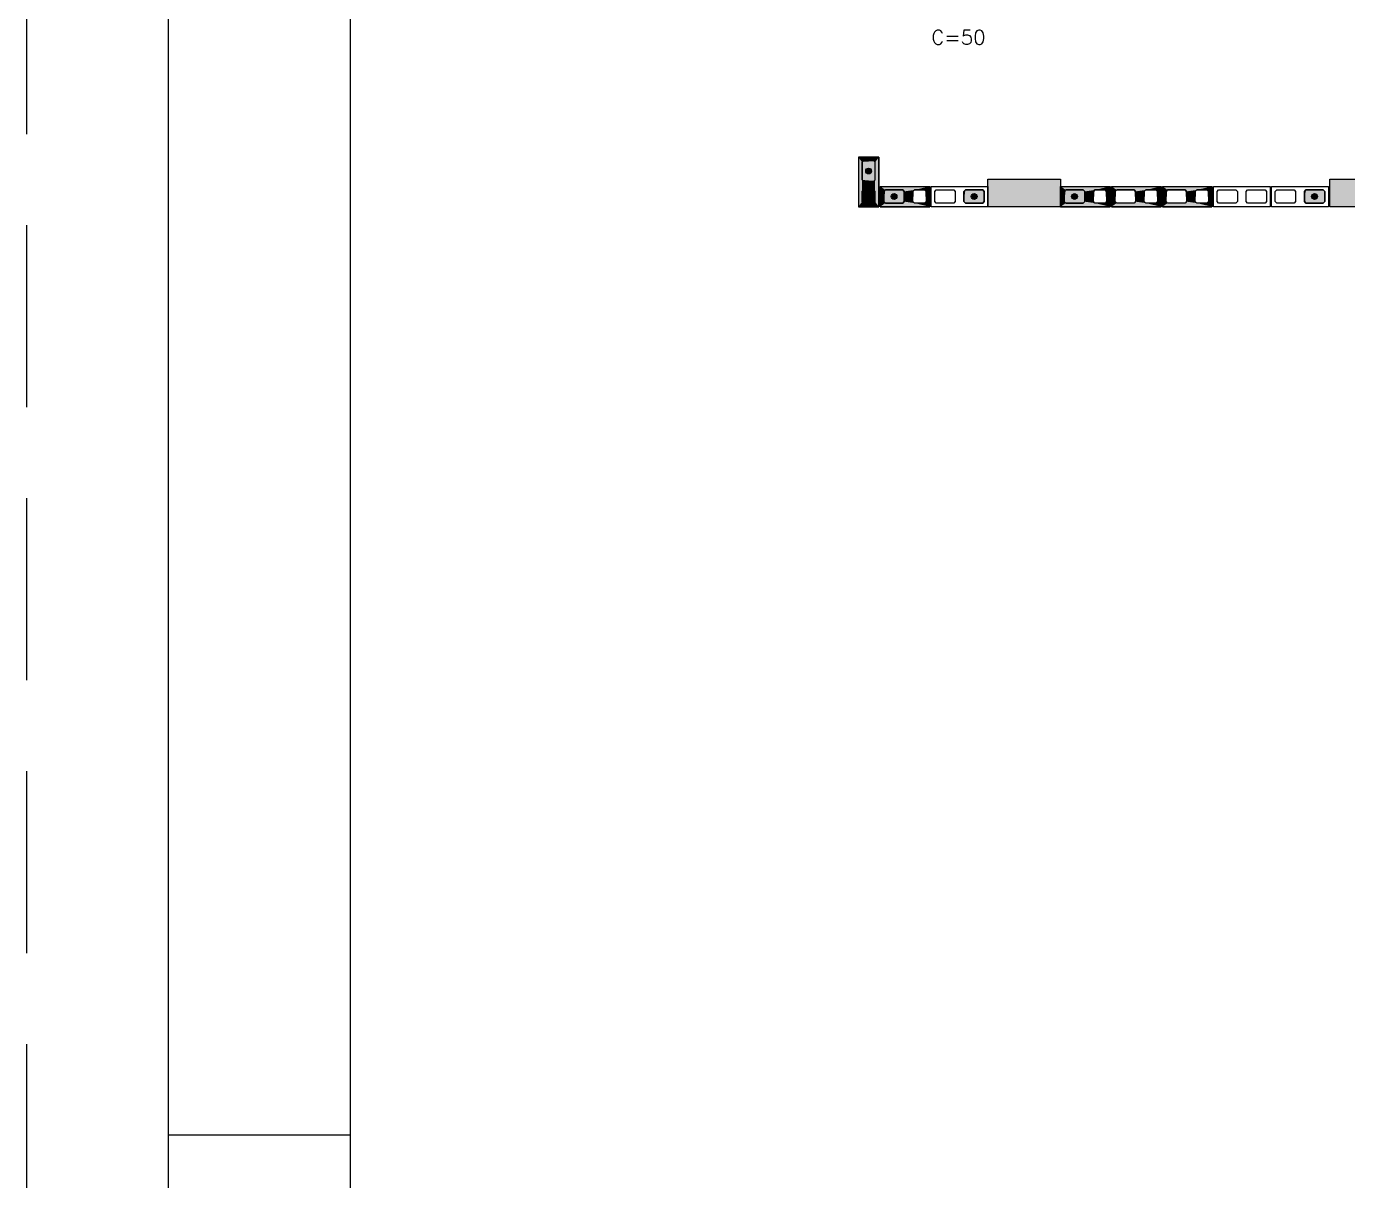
# Model space of a CAD drawing. Extents: x -1.9 to 86, y -1.5 to 61.
# Drawn here: x -1.95 to 16.21, y 29.08 to 44.93 of the extents above; entities that cross this region are included whole.
import ezdxf

# ---------------------------------------------------------------- set-up
doc = ezdxf.new("R2010")
doc.units = 0
doc.header["$MEASUREMENT"] = 0
doc.linetypes.add('HIDDEN', pattern=[0.375, 0.25, -0.125])
doc.layers.get('0').update_dxf_attribs({"linetype": 'CONTINUOUS'})
doc.layers.get('Defpoints').update_dxf_attribs({"linetype": 'CONTINUOUS'})
for name, color, linetype in [('ARQ_FOLHA', 7, 'CONTINUOUS'), ('PENA_01', 1, 'CONTINUOUS'), ('PENA_02', 2, 'CONTINUOUS'), ('PENA_03', 3, 'CONTINUOUS'), ('PENA_11', 252, 'CONTINUOUS'), ('PENA_21', 100, 'CONTINUOUS')]:
    doc.layers.add(name, color=color, linetype=linetype)
doc.styles.get("Standard").update_dxf_attribs({"font": 'ROMANS.SHX'})

# ---------------------------------------------------------------- blocks, each defined once
blk = doc.blocks.new('FOLHA A1 - 841 X 594')
at = {"layer": 'ARQ_FOLHA', "color": 1}
blk.add_line((-816, 297), (-841, 297), dxfattribs=at)
for points in [[(-841, 0), (0, 0), (0, 594), (-841, 594)], [(-816, 10), (-10, 10), (-10, 584), (-816, 584)]]:
    blk.add_lwpolyline(points, close=True, dxfattribs=at)
at = {"layer": 'Defpoints', "color": 8, "linetype": 'HIDDEN', "ltscale": 100}
blk.add_lwpolyline([(-860.5, 609.5), (-860.5, -15.5), (19.5, -15.5), (19.5, 609.5)], close=True, dxfattribs=at)
blk = doc.blocks.new('*U24')
blk.add_blockref('FOLHA A1 - 841 X 594', (0, 0))

msp = doc.modelspace()

# ---------------------------------------------------------------- linework, layer by layer
at = {"layer": 'PENA_01', "linetype": 'Continuous'}
for points in [[(9.717, 42.825), (9.717, 43.065), (9.697, 43.085), (9.557, 43.085), (9.537, 43.065), (9.537, 42.825), (9.557, 42.805), (9.697, 42.805), (9.717, 42.825)], [(9.717, 42.525), (9.717, 42.665), (9.697, 42.685), (9.557, 42.685), (9.537, 42.665), (9.537, 42.525), (9.557, 42.505), (9.697, 42.505), (9.717, 42.525)], [(10.097, 42.505), (9.857, 42.505), (9.837, 42.525), (9.837, 42.665), (9.857, 42.685), (10.097, 42.685), (10.117, 42.665), (10.117, 42.525), (10.097, 42.505)], [(10.397, 42.505), (10.257, 42.505), (10.237, 42.525), (10.237, 42.665), (10.257, 42.685), (10.397, 42.685), (10.417, 42.665), (10.417, 42.525), (10.397, 42.505)], [(10.537, 42.665), (10.557, 42.685), (10.797, 42.685), (10.817, 42.665), (10.817, 42.525), (10.797, 42.505), (10.557, 42.505), (10.537, 42.525), (10.537, 42.665)], [(10.937, 42.665), (10.957, 42.685), (11.197, 42.685), (11.217, 42.665), (11.217, 42.525), (11.197, 42.505), (10.957, 42.505), (10.937, 42.525), (10.937, 42.665)], [(12.577, 42.505), (12.337, 42.505), (12.317, 42.525), (12.317, 42.665), (12.337, 42.685), (12.577, 42.685), (12.597, 42.665), (12.597, 42.525), (12.577, 42.505)], [(12.877, 42.505), (12.737, 42.505), (12.717, 42.525), (12.717, 42.665), (12.737, 42.685), (12.877, 42.685), (12.897, 42.665), (12.897, 42.525), (12.877, 42.505)], [(13.277, 42.505), (13.037, 42.505), (13.017, 42.525), (13.017, 42.665), (13.037, 42.685), (13.277, 42.685), (13.297, 42.665), (13.297, 42.525), (13.277, 42.505)], [(13.577, 42.505), (13.437, 42.505), (13.417, 42.525), (13.417, 42.665), (13.437, 42.685), (13.577, 42.685), (13.597, 42.665), (13.597, 42.525), (13.577, 42.505)], [(13.977, 42.505), (13.737, 42.505), (13.717, 42.525), (13.717, 42.665), (13.737, 42.685), (13.977, 42.685), (13.997, 42.665), (13.997, 42.525), (13.977, 42.505)], [(14.277, 42.505), (14.137, 42.505), (14.117, 42.525), (14.117, 42.665), (14.137, 42.685), (14.277, 42.685), (14.297, 42.665), (14.297, 42.525), (14.277, 42.505)], [(14.417, 42.665), (14.437, 42.685), (14.677, 42.685), (14.697, 42.665), (14.697, 42.525), (14.677, 42.505), (14.437, 42.505), (14.417, 42.525), (14.417, 42.665)], [(14.817, 42.665), (14.837, 42.685), (15.077, 42.685), (15.097, 42.665), (15.097, 42.525), (15.077, 42.505), (14.837, 42.505), (14.817, 42.525), (14.817, 42.665)], [(15.217, 42.665), (15.237, 42.685), (15.477, 42.685), (15.497, 42.665), (15.497, 42.525), (15.477, 42.505), (15.237, 42.505), (15.217, 42.525), (15.217, 42.665)], [(15.617, 42.665), (15.637, 42.685), (15.877, 42.685), (15.897, 42.665), (15.897, 42.525), (15.877, 42.505), (15.637, 42.505), (15.617, 42.525), (15.617, 42.665)]]:
    msp.add_lwpolyline(points, dxfattribs=at)
at = {"layer": 'PENA_02', "linetype": 'Continuous'}
for points in [[(9.767, 42.455), (9.767, 43.135), (9.487, 43.135), (9.487, 42.455), (9.767, 42.455)], [(10.467, 42.455), (9.787, 42.455), (9.787, 42.735), (10.467, 42.735), (10.467, 42.455)], [(10.487, 42.735), (11.267, 42.735), (11.267, 42.455), (10.487, 42.455), (10.487, 42.735)], [(12.267, 42.835), (12.267, 42.455), (11.267, 42.455), (11.267, 42.835), (12.267, 42.835)], [(12.947, 42.455), (12.267, 42.455), (12.267, 42.735), (12.947, 42.735), (12.947, 42.455)], [(13.647, 42.455), (12.967, 42.455), (12.967, 42.735), (13.647, 42.735), (13.647, 42.455)], [(14.347, 42.455), (13.667, 42.455), (13.667, 42.735), (14.347, 42.735), (14.347, 42.455)], [(14.367, 42.735), (15.147, 42.735), (15.147, 42.455), (14.367, 42.455), (14.367, 42.735)], [(15.167, 42.735), (15.947, 42.735), (15.947, 42.455), (15.167, 42.455), (15.167, 42.735)], [(16.967, 42.835), (16.967, 42.455), (15.967, 42.455), (15.967, 42.835), (16.967, 42.835)]]:
    msp.add_lwpolyline(points, dxfattribs=at)
at = {"layer": 'PENA_03', "linetype": 'Continuous'}
for points in [[(9.697, 42.805), (9.717, 42.825), (9.717, 43.065), (9.697, 43.085), (9.557, 43.085), (9.537, 43.065), (9.537, 42.825), (9.557, 42.805), (9.697, 42.805)], [(9.537, 42.525), (9.557, 42.505), (9.697, 42.505), (9.717, 42.525), (9.717, 42.665), (9.697, 42.685), (9.557, 42.685), (9.537, 42.665), (9.537, 42.525)], [(9.837, 42.525), (9.857, 42.505), (10.097, 42.505), (10.117, 42.525), (10.117, 42.665), (10.097, 42.685), (9.857, 42.685), (9.837, 42.665), (9.837, 42.525)], [(10.937, 42.525), (10.957, 42.505), (11.197, 42.505), (11.217, 42.525), (11.217, 42.665), (11.197, 42.685), (10.957, 42.685), (10.937, 42.665), (10.937, 42.525)], [(12.317, 42.525), (12.337, 42.505), (12.577, 42.505), (12.597, 42.525), (12.597, 42.665), (12.577, 42.685), (12.337, 42.685), (12.317, 42.665), (12.317, 42.525)], [(15.617, 42.525), (15.637, 42.505), (15.877, 42.505), (15.897, 42.525), (15.897, 42.665), (15.877, 42.685), (15.637, 42.685), (15.617, 42.665), (15.617, 42.525)]]:
    msp.add_lwpolyline(points, dxfattribs=at)
for centre in [(9.627, 42.945), (9.627, 42.595), (9.977, 42.595), (11.077, 42.595), (12.457, 42.595), (15.757, 42.595)]:
    msp.add_circle(centre, 0.04, dxfattribs=at)
for points in [[(9.667, 42.945), (9.607, 42.979), (9.589, 42.958)], [(9.667, 42.945), (9.589, 42.958), (9.589, 42.931)], [(9.667, 42.945), (9.589, 42.931), (9.607, 42.91)], [(9.667, 42.945), (9.634, 42.984), (9.607, 42.979)], [(9.667, 42.945), (9.607, 42.91), (9.634, 42.905)], [(9.667, 42.945), (9.657, 42.97), (9.634, 42.984)], [(9.667, 42.945), (9.634, 42.905), (9.657, 42.919)], [(9.667, 42.945), (9.657, 42.919), (9.667, 42.945)], [(9.667, 42.595), (9.607, 42.629), (9.589, 42.608)], [(9.667, 42.595), (9.589, 42.608), (9.589, 42.581)], [(9.667, 42.595), (9.589, 42.581), (9.607, 42.56)], [(9.667, 42.595), (9.634, 42.634), (9.607, 42.629)], [(9.667, 42.595), (9.607, 42.56), (9.634, 42.555)], [(9.667, 42.595), (9.657, 42.62), (9.634, 42.634)], [(9.667, 42.595), (9.634, 42.555), (9.657, 42.569)], [(9.667, 42.595), (9.657, 42.569), (9.667, 42.595)], [(10.017, 42.595), (9.957, 42.629), (9.939, 42.608)], [(10.017, 42.595), (9.939, 42.608), (9.939, 42.581)], [(10.017, 42.595), (9.939, 42.581), (9.957, 42.56)], [(10.017, 42.595), (9.984, 42.634), (9.957, 42.629)], [(10.017, 42.595), (9.957, 42.56), (9.984, 42.555)], [(10.017, 42.595), (10.007, 42.62), (9.984, 42.634)], [(10.017, 42.595), (9.984, 42.555), (10.007, 42.569)], [(10.017, 42.595), (10.007, 42.569), (10.017, 42.595)], [(11.117, 42.595), (11.057, 42.629), (11.039, 42.608)], [(11.117, 42.595), (11.039, 42.608), (11.039, 42.581)], [(11.117, 42.595), (11.039, 42.581), (11.057, 42.56)], [(11.117, 42.595), (11.084, 42.634), (11.057, 42.629)], [(11.117, 42.595), (11.057, 42.56), (11.084, 42.555)], [(11.117, 42.595), (11.107, 42.62), (11.084, 42.634)], [(11.117, 42.595), (11.084, 42.555), (11.107, 42.569)], [(11.117, 42.595), (11.107, 42.569), (11.117, 42.595)], [(12.497, 42.595), (12.437, 42.629), (12.419, 42.608)], [(12.497, 42.595), (12.419, 42.608), (12.419, 42.581)], [(12.497, 42.595), (12.419, 42.581), (12.437, 42.56)], [(12.497, 42.595), (12.464, 42.634), (12.437, 42.629)], [(12.497, 42.595), (12.437, 42.56), (12.464, 42.555)], [(12.497, 42.595), (12.487, 42.62), (12.464, 42.634)], [(12.497, 42.595), (12.464, 42.555), (12.487, 42.569)], [(12.497, 42.595), (12.487, 42.569), (12.497, 42.595)], [(15.797, 42.595), (15.737, 42.629), (15.719, 42.608)], [(15.797, 42.595), (15.719, 42.608), (15.719, 42.581)], [(15.797, 42.595), (15.719, 42.581), (15.737, 42.56)], [(15.797, 42.595), (15.764, 42.634), (15.737, 42.629)], [(15.797, 42.595), (15.737, 42.56), (15.764, 42.555)], [(15.797, 42.595), (15.787, 42.62), (15.764, 42.634)], [(15.797, 42.595), (15.764, 42.555), (15.787, 42.569)], [(15.797, 42.595), (15.787, 42.569), (15.797, 42.595)]]:
    msp.add_solid(points, dxfattribs=at)
at = {"layer": 'PENA_11', "linetype": 'Continuous'}
for points in [[(9.697, 42.805), (9.557, 43.085), (9.537, 43.065)], [(9.697, 42.805), (9.537, 43.065), (9.537, 42.825)], [(9.697, 42.805), (9.697, 43.085), (9.557, 43.085)], [(9.697, 42.805), (9.717, 43.065), (9.697, 43.085)], [(9.697, 42.805), (9.717, 42.825), (9.717, 43.065)], [(9.697, 42.805), (9.537, 42.825), (9.557, 42.805)], [(9.537, 42.525), (9.717, 42.665), (9.697, 42.685)], [(9.537, 42.525), (9.697, 42.685), (9.557, 42.685)], [(9.537, 42.525), (9.557, 42.685), (9.537, 42.665)], [(9.697, 42.805), (9.557, 42.805), (9.697, 42.805)], [(9.837, 42.525), (10.117, 42.665), (10.097, 42.685)], [(9.837, 42.525), (10.097, 42.685), (9.857, 42.685)], [(9.837, 42.525), (9.857, 42.685), (9.837, 42.665)], [(10.937, 42.525), (11.217, 42.665), (11.197, 42.685)], [(10.937, 42.525), (11.197, 42.685), (10.957, 42.685)], [(10.937, 42.525), (10.957, 42.685), (10.937, 42.665)], [(12.267, 42.835), (12.267, 42.455), (11.267, 42.455)], [(12.267, 42.835), (11.267, 42.455), (11.267, 42.835)], [(12.267, 42.835), (11.267, 42.835), (12.267, 42.835)], [(12.317, 42.525), (12.597, 42.665), (12.577, 42.685)], [(12.317, 42.525), (12.577, 42.685), (12.337, 42.685)], [(12.317, 42.525), (12.337, 42.685), (12.317, 42.665)], [(15.617, 42.525), (15.897, 42.665), (15.877, 42.685)], [(15.617, 42.525), (15.877, 42.685), (15.637, 42.685)], [(15.617, 42.525), (15.637, 42.685), (15.617, 42.665)], [(16.967, 42.835), (16.967, 42.455), (15.967, 42.455)], [(16.967, 42.835), (15.967, 42.455), (15.967, 42.835)], [(16.967, 42.835), (15.967, 42.835), (16.967, 42.835)], [(9.537, 42.525), (9.717, 42.525), (9.717, 42.665)], [(9.537, 42.525), (9.537, 42.665), (9.537, 42.525)], [(9.537, 42.525), (9.557, 42.505), (9.697, 42.505)], [(9.537, 42.525), (9.697, 42.505), (9.717, 42.525)], [(9.837, 42.525), (10.117, 42.525), (10.117, 42.665)], [(9.837, 42.525), (9.837, 42.665), (9.837, 42.525)], [(9.837, 42.525), (9.857, 42.505), (10.097, 42.505)], [(9.837, 42.525), (10.097, 42.505), (10.117, 42.525)], [(10.937, 42.525), (11.217, 42.525), (11.217, 42.665)], [(10.937, 42.525), (10.937, 42.665), (10.937, 42.525)], [(10.937, 42.525), (10.957, 42.505), (11.197, 42.505)], [(10.937, 42.525), (11.197, 42.505), (11.217, 42.525)], [(12.317, 42.525), (12.597, 42.525), (12.597, 42.665)], [(12.317, 42.525), (12.317, 42.665), (12.317, 42.525)], [(12.317, 42.525), (12.337, 42.505), (12.577, 42.505)], [(12.317, 42.525), (12.577, 42.505), (12.597, 42.525)], [(15.617, 42.525), (15.897, 42.525), (15.897, 42.665)], [(15.617, 42.525), (15.617, 42.665), (15.617, 42.525)], [(15.617, 42.525), (15.637, 42.505), (15.877, 42.505)], [(15.617, 42.525), (15.877, 42.505), (15.897, 42.525)]]:
    msp.add_solid(points, dxfattribs=at)
at = {"layer": 'PENA_21', "linetype": 'Continuous'}
for points in [[(9.627, 42.455), (9.627, 42.505), (9.557, 42.505), (9.537, 42.525), (9.537, 42.665), (9.557, 42.685), (9.627, 42.685), (9.627, 42.805), (9.557, 42.805), (9.537, 42.825), (9.537, 43.065), (9.557, 43.085), (9.627, 43.085), (9.627, 43.135), (9.487, 43.135), (9.487, 42.455), (9.627, 42.455)], [(9.627, 42.455), (9.627, 42.505), (9.697, 42.505), (9.717, 42.525), (9.717, 42.665), (9.697, 42.685), (9.627, 42.685), (9.627, 42.805), (9.697, 42.805), (9.717, 42.825), (9.717, 43.065), (9.697, 43.085), (9.627, 43.085), (9.627, 43.135), (9.767, 43.135), (9.767, 42.455), (9.627, 42.455)], [(10.467, 42.595), (10.417, 42.595), (10.417, 42.665), (10.397, 42.685), (10.257, 42.685), (10.237, 42.665), (10.237, 42.595), (10.117, 42.595), (10.117, 42.665), (10.097, 42.685), (9.857, 42.685), (9.837, 42.665), (9.837, 42.595), (9.787, 42.595), (9.787, 42.735), (10.467, 42.735), (10.467, 42.595)], [(12.947, 42.595), (12.897, 42.595), (12.897, 42.665), (12.877, 42.685), (12.737, 42.685), (12.717, 42.665), (12.717, 42.595), (12.597, 42.595), (12.597, 42.665), (12.577, 42.685), (12.337, 42.685), (12.317, 42.665), (12.317, 42.595), (12.267, 42.595), (12.267, 42.735), (12.947, 42.735), (12.947, 42.595)], [(13.647, 42.595), (13.597, 42.595), (13.597, 42.665), (13.577, 42.685), (13.437, 42.685), (13.417, 42.665), (13.417, 42.595), (13.297, 42.595), (13.297, 42.665), (13.277, 42.685), (13.037, 42.685), (13.017, 42.665), (13.017, 42.595), (12.967, 42.595), (12.967, 42.735), (13.647, 42.735), (13.647, 42.595)], [(14.347, 42.595), (14.297, 42.595), (14.297, 42.665), (14.277, 42.685), (14.137, 42.685), (14.117, 42.665), (14.117, 42.595), (13.997, 42.595), (13.997, 42.665), (13.977, 42.685), (13.737, 42.685), (13.717, 42.665), (13.717, 42.595), (13.667, 42.595), (13.667, 42.735), (14.347, 42.735), (14.347, 42.595)], [(10.467, 42.595), (10.417, 42.595), (10.417, 42.525), (10.397, 42.505), (10.257, 42.505), (10.237, 42.525), (10.237, 42.595), (10.117, 42.595), (10.117, 42.525), (10.097, 42.505), (9.857, 42.505), (9.837, 42.525), (9.837, 42.595), (9.787, 42.595), (9.787, 42.455), (10.467, 42.455), (10.467, 42.595)], [(12.947, 42.595), (12.897, 42.595), (12.897, 42.525), (12.877, 42.505), (12.737, 42.505), (12.717, 42.525), (12.717, 42.595), (12.597, 42.595), (12.597, 42.525), (12.577, 42.505), (12.337, 42.505), (12.317, 42.525), (12.317, 42.595), (12.267, 42.595), (12.267, 42.455), (12.947, 42.455), (12.947, 42.595)], [(13.647, 42.595), (13.597, 42.595), (13.597, 42.525), (13.577, 42.505), (13.437, 42.505), (13.417, 42.525), (13.417, 42.595), (13.297, 42.595), (13.297, 42.525), (13.277, 42.505), (13.037, 42.505), (13.017, 42.525), (13.017, 42.595), (12.967, 42.595), (12.967, 42.455), (13.647, 42.455), (13.647, 42.595)], [(14.347, 42.595), (14.297, 42.595), (14.297, 42.525), (14.277, 42.505), (14.137, 42.505), (14.117, 42.525), (14.117, 42.595), (13.997, 42.595), (13.997, 42.525), (13.977, 42.505), (13.737, 42.505), (13.717, 42.525), (13.717, 42.595), (13.667, 42.595), (13.667, 42.455), (14.347, 42.455), (14.347, 42.595)]]:
    msp.add_lwpolyline(points, dxfattribs=at)
for points in [[(9.627, 43.135), (9.487, 43.135), (9.557, 43.085)], [(9.557, 43.085), (9.487, 43.135), (9.537, 43.065)], [(9.487, 43.135), (9.537, 42.525), (9.537, 43.065)], [(9.487, 42.455), (9.537, 42.525), (9.487, 43.135)], [(9.537, 43.065), (9.537, 42.525), (9.537, 42.665)], [(9.537, 43.065), (9.537, 42.825), (9.537, 42.665)], [(9.627, 43.085), (9.627, 43.135), (9.557, 43.085)], [(9.697, 43.085), (9.627, 43.085), (9.767, 43.135)], [(9.627, 43.085), (9.627, 43.135), (9.767, 43.135)], [(9.717, 43.065), (9.697, 43.085), (9.767, 43.135)], [(9.717, 42.825), (9.767, 43.135), (9.717, 42.665)], [(9.717, 42.665), (9.767, 43.135), (9.717, 42.525)], [(9.767, 43.135), (9.767, 42.455), (9.717, 42.525)], [(9.717, 42.825), (9.717, 43.065), (9.767, 43.135)], [(9.557, 42.685), (9.537, 42.825), (9.537, 42.665)], [(9.557, 42.685), (9.557, 42.805), (9.537, 42.825)], [(9.627, 42.685), (9.557, 42.805), (9.557, 42.685)], [(9.627, 42.685), (9.627, 42.805), (9.557, 42.805)], [(9.627, 42.685), (9.697, 42.805), (9.697, 42.685)], [(9.627, 42.685), (9.627, 42.805), (9.697, 42.805)], [(9.697, 42.805), (9.717, 42.825), (9.697, 42.685)], [(9.697, 42.685), (9.717, 42.825), (9.717, 42.665)], [(10.467, 42.735), (9.857, 42.685), (9.787, 42.735)], [(9.857, 42.685), (9.837, 42.665), (9.787, 42.735)], [(9.787, 42.735), (9.837, 42.665), (9.787, 42.595)], [(10.097, 42.685), (9.857, 42.685), (10.467, 42.735)], [(10.117, 42.665), (10.097, 42.685), (10.467, 42.735)], [(10.467, 42.735), (10.257, 42.685), (10.117, 42.665)], [(10.117, 42.595), (10.117, 42.665), (10.257, 42.685)], [(10.117, 42.595), (10.257, 42.685), (10.237, 42.665)], [(10.467, 42.735), (10.397, 42.685), (10.257, 42.685)], [(10.467, 42.735), (10.417, 42.665), (10.397, 42.685)], [(10.467, 42.735), (10.467, 42.595), (10.417, 42.595)], [(10.467, 42.735), (10.417, 42.595), (10.417, 42.665)], [(12.947, 42.735), (12.337, 42.685), (12.267, 42.735)], [(12.337, 42.685), (12.317, 42.665), (12.267, 42.735)], [(12.267, 42.735), (12.317, 42.665), (12.267, 42.595)], [(12.577, 42.685), (12.337, 42.685), (12.947, 42.735)], [(12.597, 42.665), (12.577, 42.685), (12.947, 42.735)], [(12.947, 42.735), (12.737, 42.685), (12.597, 42.665)], [(12.597, 42.595), (12.597, 42.665), (12.737, 42.685)], [(12.597, 42.595), (12.737, 42.685), (12.717, 42.665)], [(12.947, 42.735), (12.877, 42.685), (12.737, 42.685)], [(12.947, 42.735), (12.897, 42.665), (12.877, 42.685)], [(12.947, 42.735), (12.947, 42.595), (12.897, 42.595)], [(12.947, 42.735), (12.897, 42.595), (12.897, 42.665)], [(13.647, 42.735), (13.037, 42.685), (12.967, 42.735)], [(13.037, 42.685), (13.017, 42.665), (12.967, 42.735)], [(12.967, 42.735), (13.017, 42.665), (12.967, 42.595)], [(13.277, 42.685), (13.037, 42.685), (13.647, 42.735)], [(13.297, 42.665), (13.277, 42.685), (13.647, 42.735)], [(13.647, 42.735), (13.437, 42.685), (13.297, 42.665)], [(13.297, 42.595), (13.297, 42.665), (13.437, 42.685)], [(13.297, 42.595), (13.437, 42.685), (13.417, 42.665)], [(13.647, 42.735), (13.577, 42.685), (13.437, 42.685)], [(13.647, 42.735), (13.597, 42.665), (13.577, 42.685)], [(13.647, 42.735), (13.647, 42.595), (13.597, 42.595)], [(13.647, 42.735), (13.597, 42.595), (13.597, 42.665)], [(14.347, 42.735), (13.737, 42.685), (13.667, 42.735)], [(13.737, 42.685), (13.717, 42.665), (13.667, 42.735)], [(13.667, 42.735), (13.717, 42.665), (13.667, 42.595)], [(13.977, 42.685), (13.737, 42.685), (14.347, 42.735)], [(13.997, 42.665), (13.977, 42.685), (14.347, 42.735)], [(14.347, 42.735), (14.137, 42.685), (13.997, 42.665)], [(13.997, 42.595), (13.997, 42.665), (14.137, 42.685)], [(13.997, 42.595), (14.137, 42.685), (14.117, 42.665)], [(14.347, 42.735), (14.277, 42.685), (14.137, 42.685)], [(14.347, 42.735), (14.297, 42.665), (14.277, 42.685)], [(14.347, 42.735), (14.347, 42.595), (14.297, 42.595)], [(14.347, 42.735), (14.297, 42.595), (14.297, 42.665)], [(9.557, 42.505), (9.537, 42.525), (9.487, 42.455)], [(9.557, 42.505), (9.487, 42.455), (9.627, 42.455)], [(9.557, 42.505), (9.627, 42.455), (9.627, 42.505)], [(9.767, 42.455), (9.627, 42.455), (9.697, 42.505)], [(9.697, 42.505), (9.627, 42.455), (9.627, 42.505)], [(9.717, 42.525), (9.767, 42.455), (9.697, 42.505)], [(9.837, 42.665), (9.837, 42.595), (9.787, 42.595)], [(9.787, 42.455), (9.837, 42.525), (9.787, 42.595)], [(9.837, 42.525), (9.837, 42.595), (9.787, 42.595)], [(9.857, 42.505), (9.837, 42.525), (9.787, 42.455)], [(10.467, 42.455), (9.857, 42.505), (9.787, 42.455)], [(10.097, 42.505), (9.857, 42.505), (10.467, 42.455)], [(10.117, 42.525), (10.097, 42.505), (10.467, 42.455)], [(10.117, 42.595), (10.237, 42.665), (10.237, 42.595)], [(10.117, 42.595), (10.117, 42.525), (10.257, 42.505)], [(10.117, 42.595), (10.257, 42.505), (10.237, 42.525)], [(10.117, 42.595), (10.237, 42.525), (10.237, 42.595)], [(10.467, 42.455), (10.257, 42.505), (10.117, 42.525)], [(10.467, 42.455), (10.397, 42.505), (10.257, 42.505)], [(10.467, 42.455), (10.417, 42.525), (10.397, 42.505)], [(10.467, 42.455), (10.467, 42.595), (10.417, 42.595)], [(10.467, 42.455), (10.417, 42.595), (10.417, 42.525)], [(12.317, 42.665), (12.317, 42.595), (12.267, 42.595)], [(12.267, 42.455), (12.317, 42.525), (12.267, 42.595)], [(12.317, 42.525), (12.317, 42.595), (12.267, 42.595)], [(12.337, 42.505), (12.317, 42.525), (12.267, 42.455)], [(12.947, 42.455), (12.337, 42.505), (12.267, 42.455)], [(12.577, 42.505), (12.337, 42.505), (12.947, 42.455)], [(12.597, 42.525), (12.577, 42.505), (12.947, 42.455)], [(12.597, 42.595), (12.717, 42.665), (12.717, 42.595)], [(12.597, 42.595), (12.597, 42.525), (12.737, 42.505)], [(12.597, 42.595), (12.737, 42.505), (12.717, 42.525)], [(12.597, 42.595), (12.717, 42.525), (12.717, 42.595)], [(12.947, 42.455), (12.737, 42.505), (12.597, 42.525)], [(12.947, 42.455), (12.877, 42.505), (12.737, 42.505)], [(12.947, 42.455), (12.897, 42.525), (12.877, 42.505)], [(12.947, 42.455), (12.947, 42.595), (12.897, 42.595)], [(12.947, 42.455), (12.897, 42.595), (12.897, 42.525)], [(13.017, 42.665), (13.017, 42.595), (12.967, 42.595)], [(12.967, 42.455), (13.017, 42.525), (12.967, 42.595)], [(13.017, 42.525), (13.017, 42.595), (12.967, 42.595)], [(13.037, 42.505), (13.017, 42.525), (12.967, 42.455)], [(13.647, 42.455), (13.037, 42.505), (12.967, 42.455)], [(13.277, 42.505), (13.037, 42.505), (13.647, 42.455)], [(13.297, 42.525), (13.277, 42.505), (13.647, 42.455)], [(13.297, 42.595), (13.417, 42.665), (13.417, 42.595)], [(13.297, 42.595), (13.297, 42.525), (13.437, 42.505)], [(13.297, 42.595), (13.437, 42.505), (13.417, 42.525)], [(13.297, 42.595), (13.417, 42.525), (13.417, 42.595)], [(13.647, 42.455), (13.437, 42.505), (13.297, 42.525)], [(13.647, 42.455), (13.577, 42.505), (13.437, 42.505)], [(13.647, 42.455), (13.597, 42.525), (13.577, 42.505)], [(13.647, 42.455), (13.647, 42.595), (13.597, 42.595)], [(13.647, 42.455), (13.597, 42.595), (13.597, 42.525)], [(13.717, 42.665), (13.717, 42.595), (13.667, 42.595)], [(13.667, 42.455), (13.717, 42.525), (13.667, 42.595)], [(13.717, 42.525), (13.717, 42.595), (13.667, 42.595)], [(13.737, 42.505), (13.717, 42.525), (13.667, 42.455)], [(14.347, 42.455), (13.737, 42.505), (13.667, 42.455)], [(13.977, 42.505), (13.737, 42.505), (14.347, 42.455)], [(13.997, 42.525), (13.977, 42.505), (14.347, 42.455)], [(13.997, 42.595), (14.117, 42.665), (14.117, 42.595)], [(13.997, 42.595), (13.997, 42.525), (14.137, 42.505)], [(13.997, 42.595), (14.137, 42.505), (14.117, 42.525)], [(13.997, 42.595), (14.117, 42.525), (14.117, 42.595)], [(14.347, 42.455), (14.137, 42.505), (13.997, 42.525)], [(14.347, 42.455), (14.277, 42.505), (14.137, 42.505)], [(14.347, 42.455), (14.297, 42.525), (14.277, 42.505)], [(14.347, 42.455), (14.347, 42.595), (14.297, 42.595)], [(14.347, 42.455), (14.297, 42.595), (14.297, 42.525)]]:
    msp.add_solid(points, dxfattribs=at)

# ---------------------------------------------------------------- block references
at = {"xscale": 0.09999999999999938, "yscale": 0.09999999999999938, "zscale": 0.09999999999999938}
msp.add_blockref('*U24', (84.1, 0), dxfattribs=at)

# ---------------------------------------------------------------- texts
at = {"layer": 'PENA_03', "linetype": 'Continuous'}
msp.add_text('C=50', height=0.2, dxfattribs=at).set_placement((10.49, 44.682))

doc.saveas('drawing.dxf')
